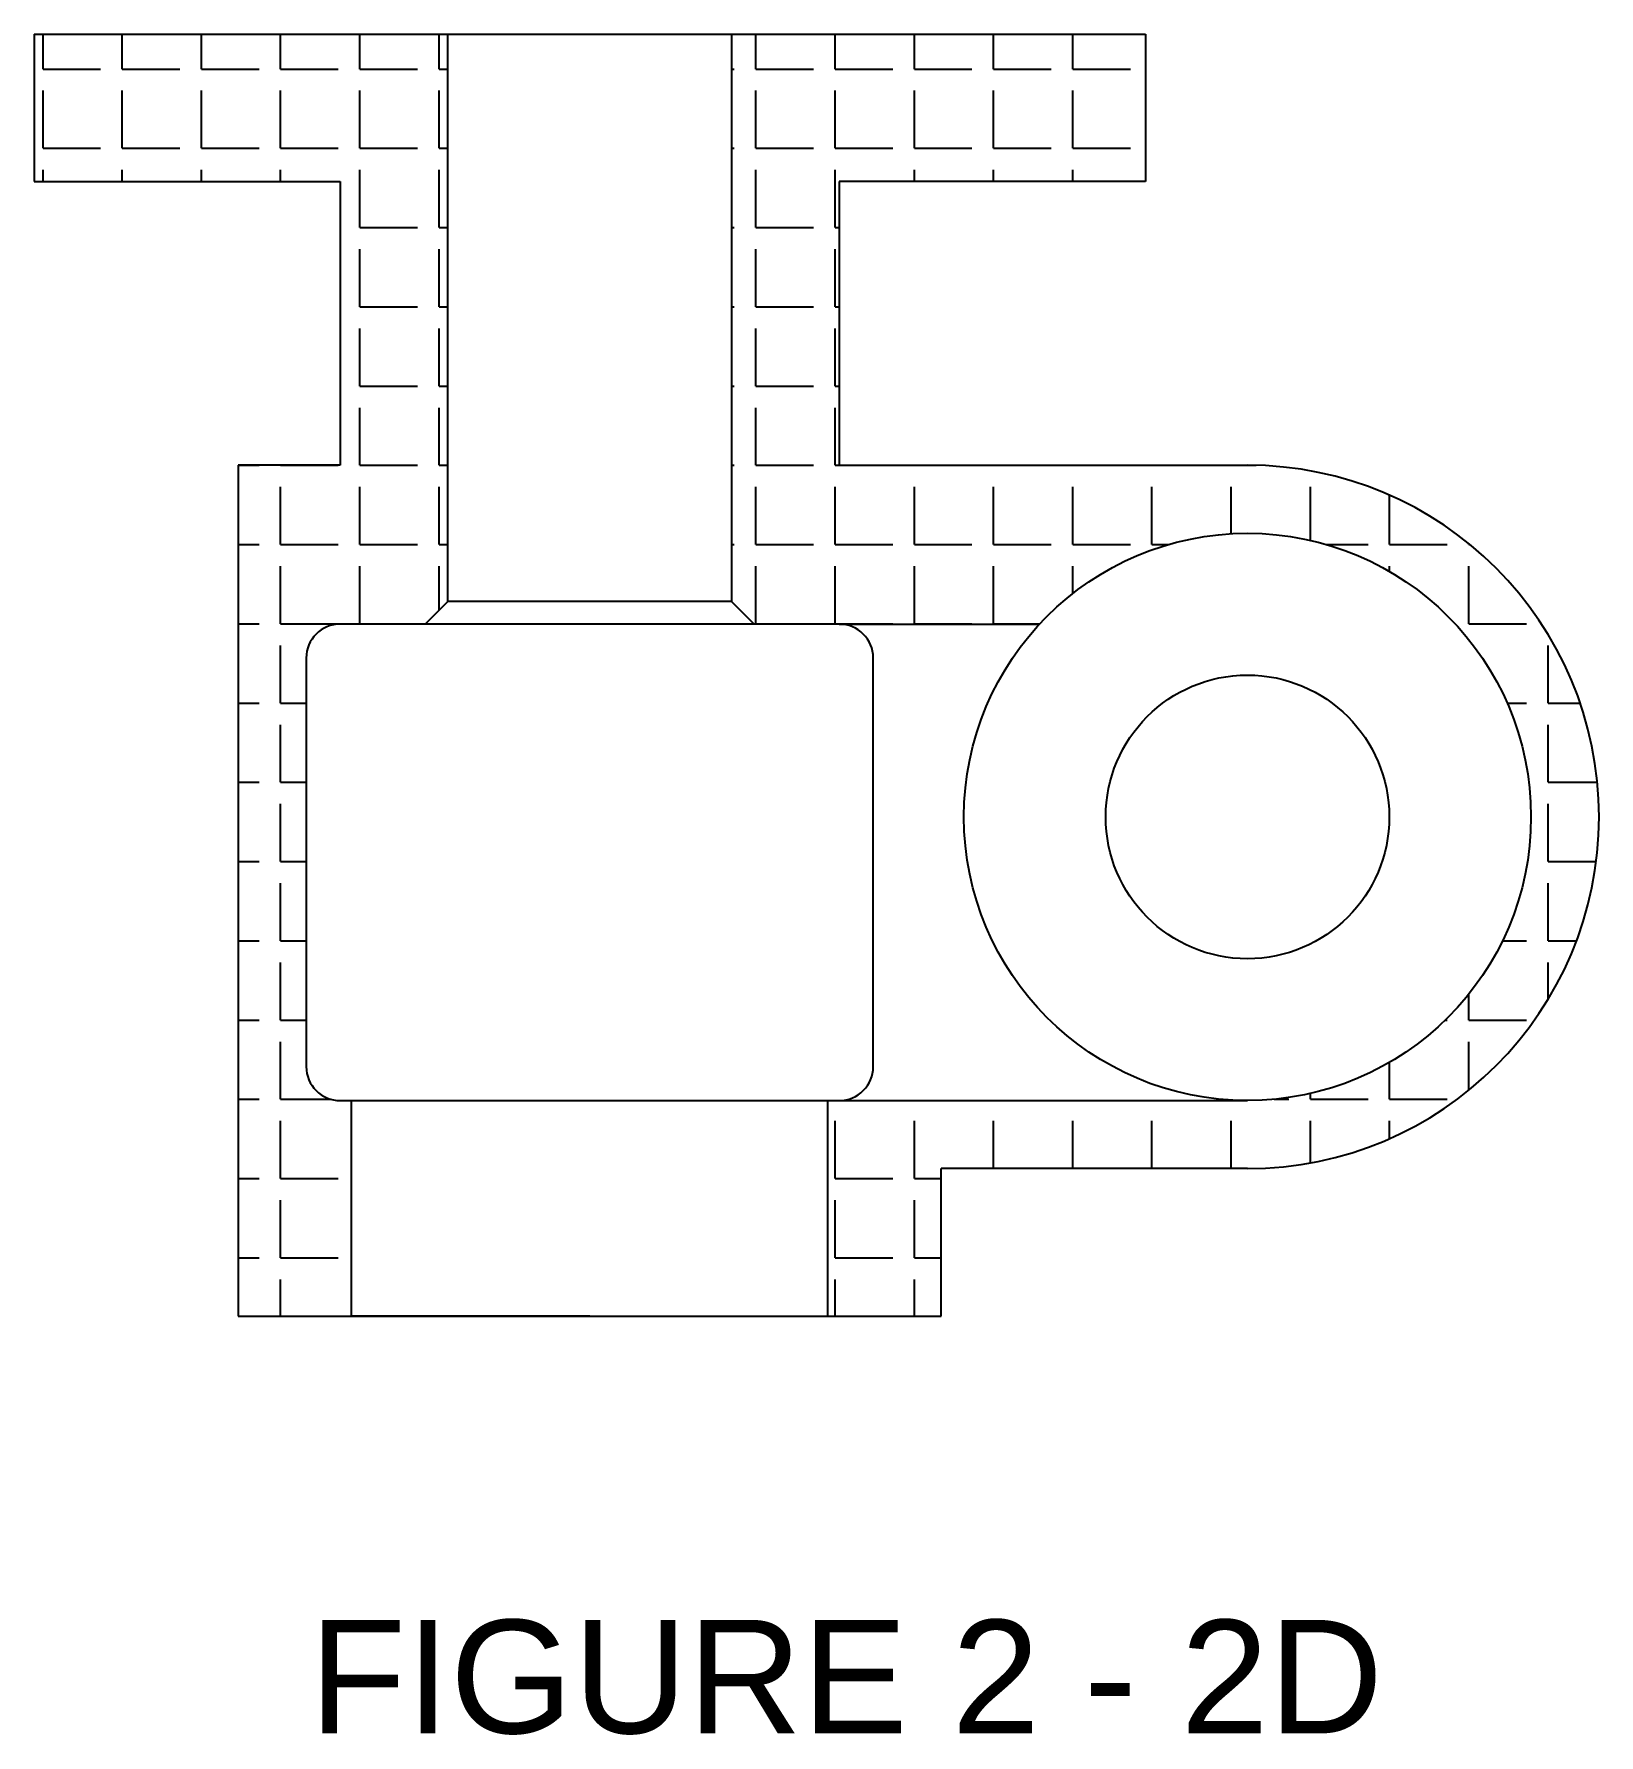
# Model space of a CAD drawing. Header units: inches. Extents: x 29 to 167, y 15 to 165.
import ezdxf

# ---------------------------------------------------------------- set-up
doc = ezdxf.new("R2010")
doc.units = ezdxf.units.IN
doc.header["$MEASUREMENT"] = 0
doc.styles.get("Standard").update_dxf_attribs({"font": 'arial.ttf'})

msp = doc.modelspace()

# ---------------------------------------------------------------- hatches: boundary and pattern name
h = msp.add_hatch()
h.set_pattern_fill('ANGLE', color=256)
h.set_pattern_definition([(0, (-3413.959, -1388.789), (0, 6.985), [5.08, -1.905]), (90, (-3413.959, -1388.789), (-6.985, 4e-16), [5.08, -1.905])])
h.paths.add_polyline_path([(108.86, 64.97), (135.86, 64.97, 1), (135.86, 126.97), (99.86, 126.97), (99.86, 151.97), (126.86, 151.97), (126.86, 164.97), (90.36, 164.97), (90.36, 114.97), (92.36, 112.97), (99.86, 112.97), (117.53, 112.97, -0.681875), (160.86, 95.97, -0.414214), (135.86, 70.97), (98.86, 70.97), (98.86, 51.97), (108.86, 51.97)])
h.paths.add_polyline_path([(56.86, 70.97), (55.86, 70.97, -0.414214), (52.86, 73.97), (52.86, 109.97, -0.414214), (55.86, 112.97), (63.36, 112.97), (65.36, 114.97), (65.36, 164.97), (28.86, 164.97), (28.86, 151.97), (55.86, 151.97), (55.86, 126.97), (46.86, 126.97), (46.86, 51.97), (56.86, 51.97)])

# ---------------------------------------------------------------- linework, layer by layer
for p, q in [((28.86, 164.97), (126.86, 164.97)), ((28.86, 164.97), (28.86, 151.97)), ((65.36, 114.97), (65.36, 164.97)), ((77.86, 164.97), (90.36, 164.97)), ((90.36, 164.97), (90.36, 114.97)), ((126.86, 164.97), (126.86, 151.97)), ((28.86, 151.97), (55.86, 151.97)), ((55.86, 151.97), (55.86, 126.97)), ((126.86, 151.97), (99.86, 151.97)), ((99.86, 151.97), (99.86, 126.97)), ((55.86, 126.97), (46.86, 126.97)), ((46.86, 126.97), (46.86, 51.97)), ((99.86, 126.97), (135.86, 126.97)), ((65.36, 114.97), (63.36, 112.97)), ((90.36, 114.97), (65.36, 114.97)), ((90.36, 114.97), (92.36, 112.97)), ((99.86, 112.97), (55.86, 112.97)), ((99.86, 112.97), (117.53, 112.97)), ((52.86, 109.97), (52.86, 73.97)), ((102.86, 73.97), (102.86, 109.97)), ((55.86, 70.97), (56.86, 70.97)), ((56.86, 51.97), (56.86, 70.97)), ((56.86, 70.97), (98.86, 70.97)), ((77.86, 70.97), (99.86, 70.97)), ((98.86, 51.97), (98.86, 70.97)), ((98.86, 70.97), (135.86, 70.97)), ((135.86, 64.97), (108.86, 64.97)), ((108.86, 51.97), (108.86, 64.97)), ((46.86, 51.97), (108.86, 51.97)), ((77.86, 51.97), (56.86, 51.97)), ((77.86, 51.97), (98.86, 51.97))]:
    msp.add_line(p, q)
for radius in [25, 12.5]:
    msp.add_circle((135.86, 95.97), radius)
for centre, radius, start, end in [((135.86, 95.97), 31, 270, 90), ((55.86, 109.97), 3, 90, 180), ((99.86, 109.97), 3, 0, 90), ((55.86, 73.97), 3, 180, 270), ((99.86, 73.97), 3, 270, 0)]:
    msp.add_arc(centre, radius, start, end)

# ---------------------------------------------------------------- texts
at = {"insert": (53.13, 25.2), "char_height": 10, "attachment_point": 1}
msp.add_mtext_dynamic_manual_height_columns('FIGURE 2 - 2D', width=235.2641, gutter_width=12.5, heights=[0], dxfattribs=at)

doc.saveas('drawing.dxf')
